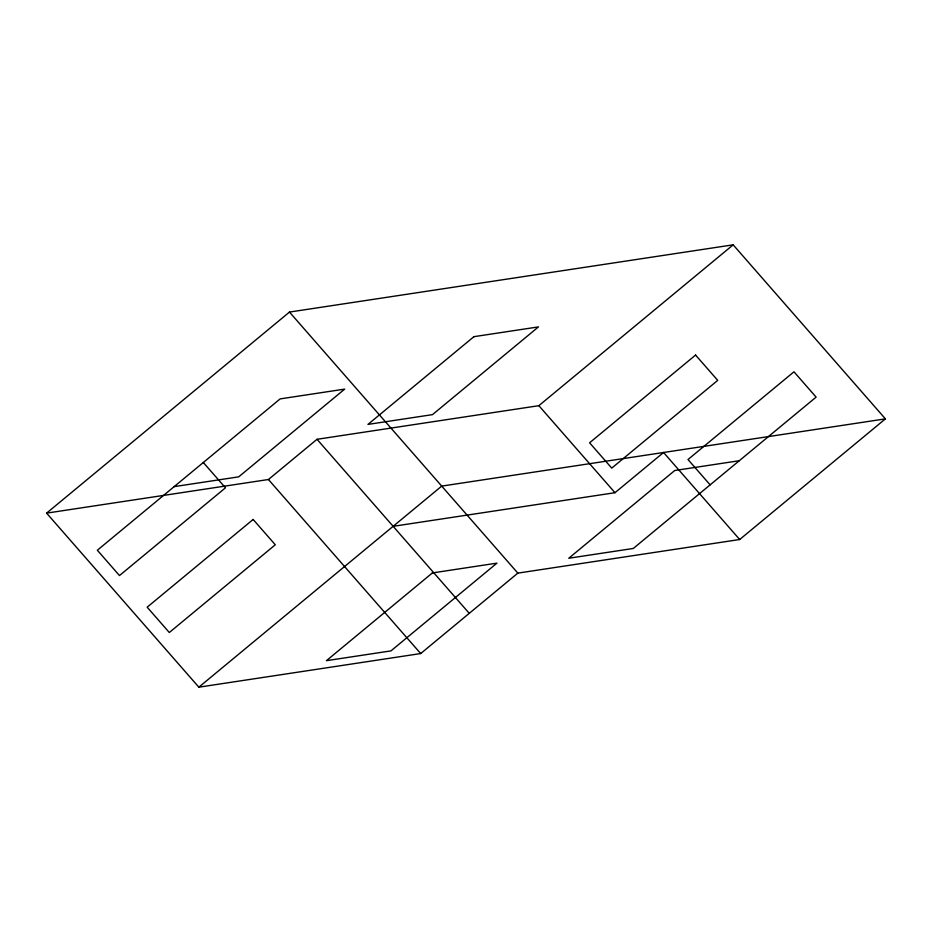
<?xml version="1.0" encoding="UTF-8"?>
<svg xmlns="http://www.w3.org/2000/svg" width="932" height="932" viewBox="0 0 932 932"><rect width="100%" height="100%" fill="white"/><g stroke="black" fill="none" stroke-linecap="round" stroke-linejoin="round"><path stroke-width="1.4" d="M46.6 513.136L289.468 312.069L733.158 244.825L885.4 418.864L739.682 539.512L517.842 573.122L420.693 653.553L198.842 687.175L46.6 513.136L268.439 479.514L317.02 439.298L538.859 405.676L733.158 244.825M198.842 687.175L441.71 486.108L885.4 418.864M393.141 526.324L614.98 492.702L663.561 452.486L739.682 539.512M174.168 486.632L238.709 476.846L344.689 389.11L280.148 398.896L97.336 550.241L119.482 575.557L225.462 487.82L203.316 462.505M739.286 460.723L674.745 470.509L568.765 558.245L633.306 548.459L816.117 397.114L793.971 371.798L687.991 459.534L710.137 484.85M538.859 405.676L614.98 492.702M289.468 312.069L517.842 573.122M317.02 439.298L469.262 613.338M268.439 479.514L420.693 653.553M253.143 519.462L147.163 607.198L169.309 632.513L275.29 544.777L253.143 519.462M473.922 336.673L367.954 424.41L432.483 414.635L538.463 326.899L473.922 336.673M432.39 572.935L326.421 660.672L390.951 650.897L496.931 563.149L432.39 572.935M695.575 355.057L589.595 442.793L611.742 468.109L717.722 380.373L695.575 355.057"/></g></svg>
